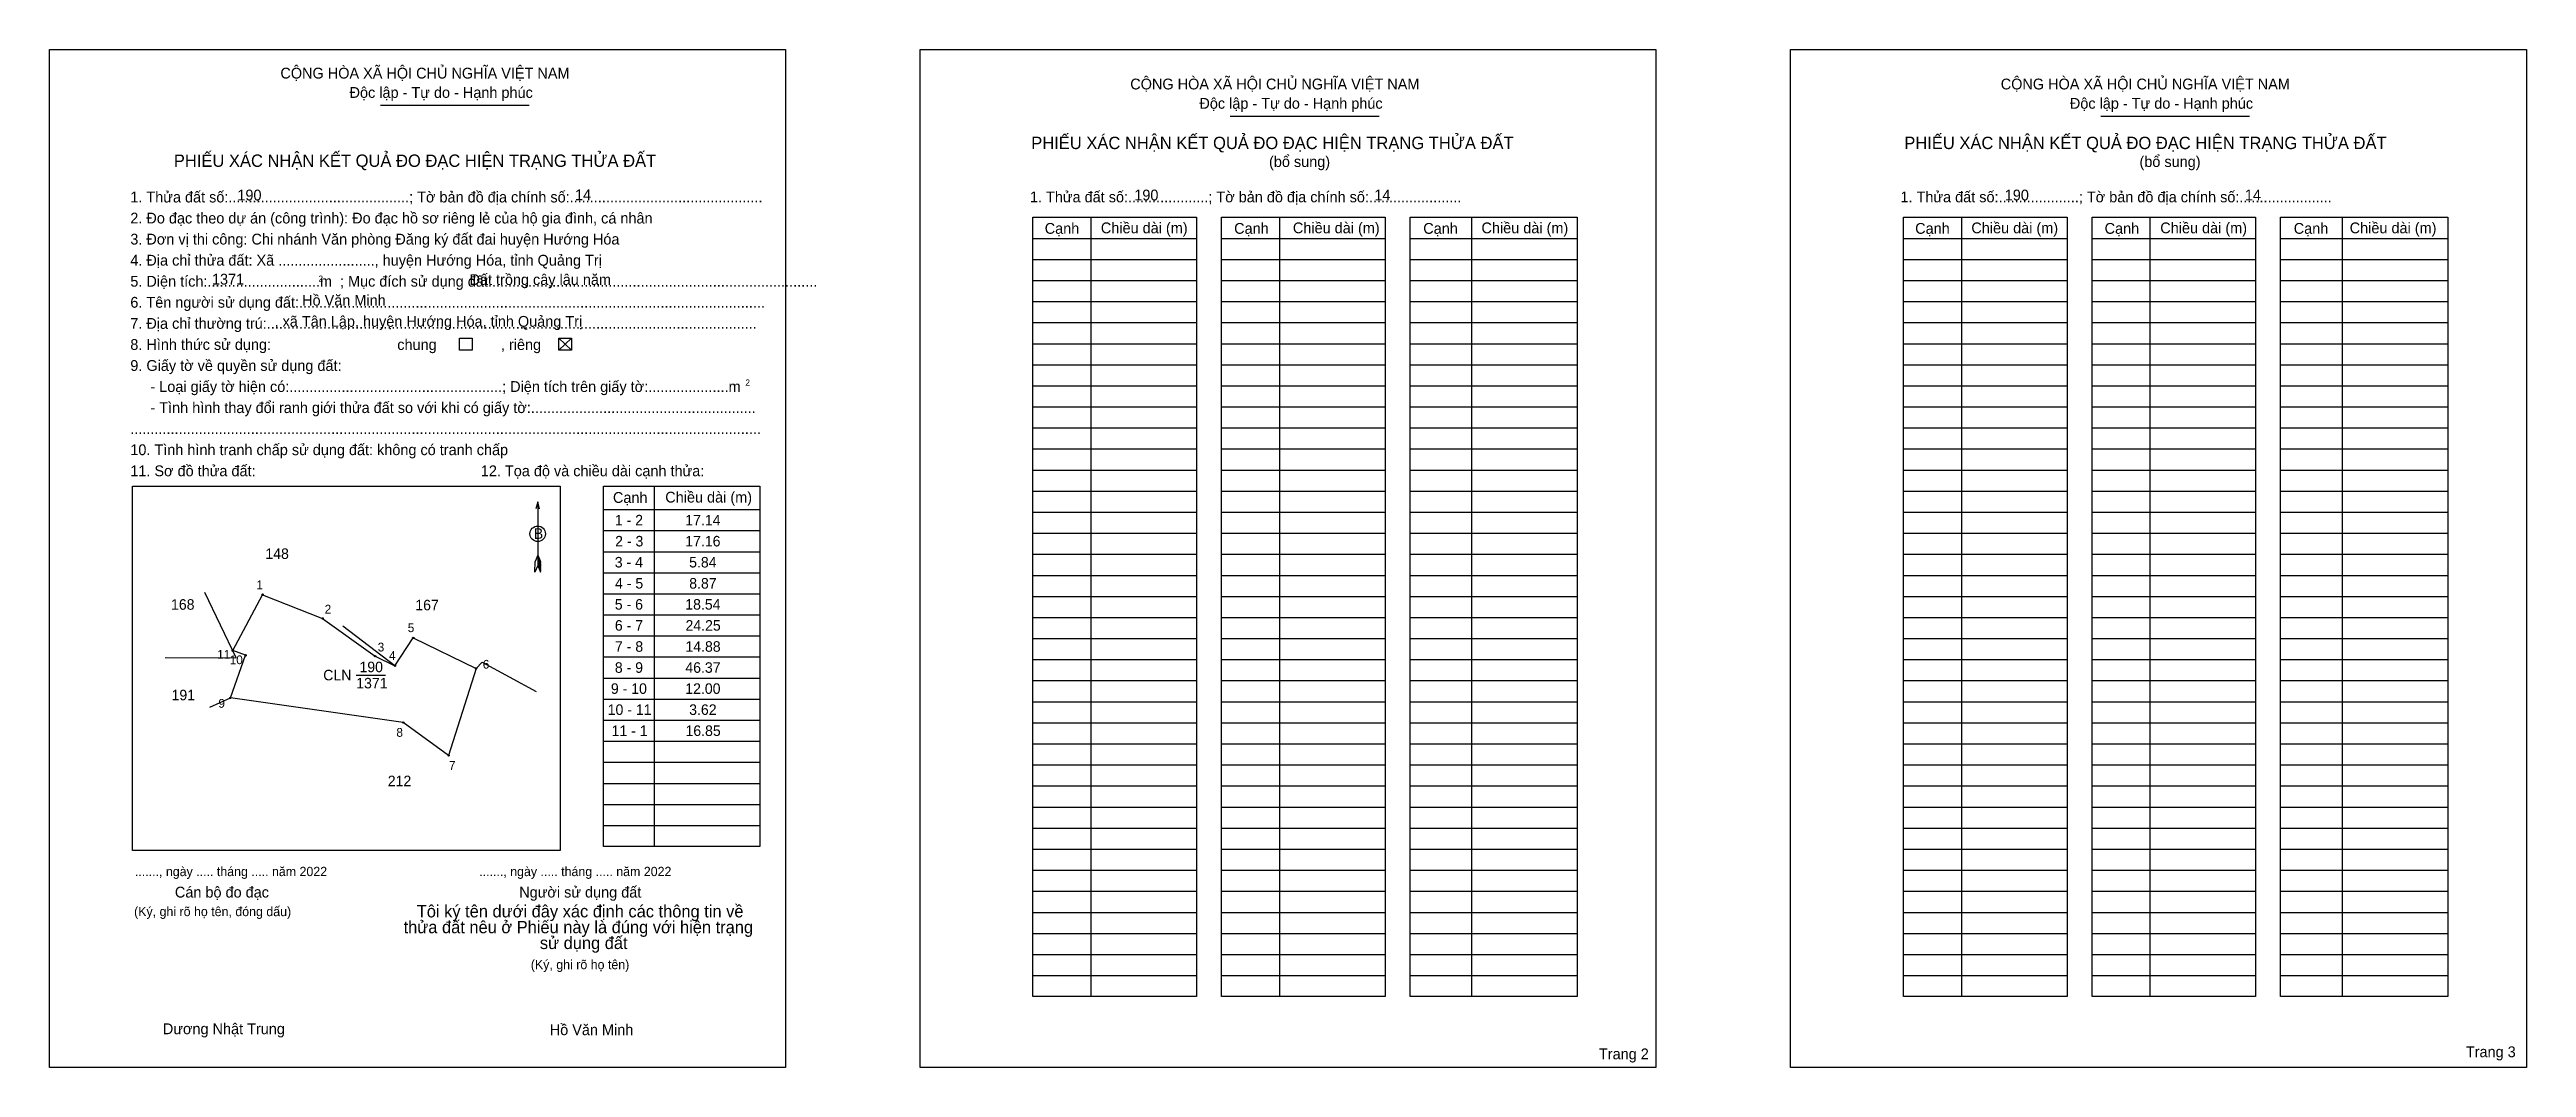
# Model space of a CAD drawing. Extents: x 548892 to 549549, y 1836602 to 1836873.
import ezdxf

# ---------------------------------------------------------------- set-up
doc = ezdxf.new("R2010")
doc.units = 0
for name, color, linetype in [('Level 1', 7, 'Continuous'), ('Level 10', 7, 'Continuous'), ('Level 11', 7, 'Continuous'), ('Level 13', 7, 'Continuous'), ('Level 2', 7, 'Continuous'), ('Level 25', 7, 'Continuous'), ('Level 48', 7, 'Continuous'), ('Level 50', 7, 'Continuous'), ('Level 52', 7, 'Continuous'), ('Level 55', 7, 'Continuous'), ('Level 6', 7, 'Continuous'), ('Level 9', 7, 'Continuous')]:
    doc.layers.add(name, color=color, linetype=linetype)

msp = doc.modelspace()

# ---------------------------------------------------------------- linework, layer by layer
at = {"layer": 'Level 1'}
for p, q in [((548891.72, 1836872.78), (548891.72, 1836872.78)), ((549122.88, 1836872.78), (549122.88, 1836872.78)), ((548979.59, 1836857.98), (549019.12, 1836857.98)), ((549205.27, 1836855.09), (549244.79, 1836855.09)), ((549436.43, 1836855.09), (549475.95, 1836855.09)), ((549152.88, 1836822.63), (549196.32, 1836822.63)), ((549168.26, 1836828.22), (549168.26, 1836621.28)), ((549202.95, 1836822.63), (549246.39, 1836822.63)), ((549218.33, 1836828.22), (549218.33, 1836621.28)), ((549253.02, 1836822.63), (549297.39, 1836822.63)), ((549269.34, 1836828.22), (549269.34, 1836621.28)), ((549384.04, 1836822.63), (549427.48, 1836822.63)), ((549399.42, 1836828.22), (549399.42, 1836621.28)), ((549434.11, 1836822.63), (549477.55, 1836822.63)), ((549449.5, 1836828.22), (549449.5, 1836621.28)), ((549484.19, 1836822.63), (549528.56, 1836822.63)), ((549500.5, 1836828.22), (549500.5, 1836621.28)), ((549152.88, 1836817.03), (549196.32, 1836817.03)), ((549202.95, 1836817.03), (549246.39, 1836817.03)), ((549253.02, 1836817.03), (549297.39, 1836817.03)), ((549384.04, 1836817.03), (549427.48, 1836817.03)), ((549434.11, 1836817.03), (549477.55, 1836817.03)), ((549484.19, 1836817.03), (549528.56, 1836817.03)), ((549152.88, 1836811.44), (549196.32, 1836811.44)), ((549202.95, 1836811.44), (549246.39, 1836811.44)), ((549253.02, 1836811.44), (549297.39, 1836811.44)), ((549384.04, 1836811.44), (549427.48, 1836811.44)), ((549434.11, 1836811.44), (549477.55, 1836811.44)), ((549484.19, 1836811.44), (549528.56, 1836811.44)), ((549152.88, 1836805.85), (549196.32, 1836805.85)), ((549202.95, 1836805.85), (549246.39, 1836805.85)), ((549253.02, 1836805.85), (549297.39, 1836805.85)), ((549384.04, 1836805.85), (549427.48, 1836805.85)), ((549434.11, 1836805.85), (549477.55, 1836805.85)), ((549484.19, 1836805.85), (549528.56, 1836805.85)), ((549152.88, 1836800.25), (549196.32, 1836800.25)), ((549202.95, 1836800.25), (549246.39, 1836800.25)), ((549253.02, 1836800.25), (549297.39, 1836800.25)), ((549384.04, 1836800.25), (549427.48, 1836800.25)), ((549434.11, 1836800.25), (549477.55, 1836800.25)), ((549484.19, 1836800.25), (549528.56, 1836800.25)), ((549026.96, 1836796.11), (549030.32, 1836792.98)), ((549026.96, 1836792.98), (549030.32, 1836796.11)), ((549152.88, 1836794.66), (549196.32, 1836794.66)), ((549202.95, 1836794.66), (549246.39, 1836794.66)), ((549253.02, 1836794.66), (549297.39, 1836794.66)), ((549384.04, 1836794.66), (549427.48, 1836794.66)), ((549434.11, 1836794.66), (549477.55, 1836794.66)), ((549484.19, 1836794.66), (549528.56, 1836794.66)), ((549152.88, 1836789.07), (549196.32, 1836789.07)), ((549152.88, 1836783.48), (549196.32, 1836783.48)), ((549202.95, 1836789.07), (549246.39, 1836789.07)), ((549202.95, 1836783.48), (549246.39, 1836783.48)), ((549253.02, 1836789.07), (549297.39, 1836789.07)), ((549253.02, 1836783.48), (549297.39, 1836783.48)), ((549384.04, 1836789.07), (549427.48, 1836789.07)), ((549384.04, 1836783.48), (549427.48, 1836783.48)), ((549434.11, 1836789.07), (549477.55, 1836789.07)), ((549434.11, 1836783.48), (549477.55, 1836783.48)), ((549484.19, 1836789.07), (549528.56, 1836789.07)), ((549484.19, 1836783.48), (549528.56, 1836783.48)), ((549152.88, 1836777.88), (549196.32, 1836777.88)), ((549202.95, 1836777.88), (549246.39, 1836777.88)), ((549253.02, 1836777.88), (549297.39, 1836777.88)), ((549384.04, 1836777.88), (549427.48, 1836777.88)), ((549434.11, 1836777.88), (549477.55, 1836777.88)), ((549484.19, 1836777.88), (549528.56, 1836777.88)), ((549152.88, 1836772.29), (549196.32, 1836772.29)), ((549202.95, 1836772.29), (549246.39, 1836772.29)), ((549253.02, 1836772.29), (549297.39, 1836772.29)), ((549384.04, 1836772.29), (549427.48, 1836772.29)), ((549434.11, 1836772.29), (549477.55, 1836772.29)), ((549484.19, 1836772.29), (549528.56, 1836772.29)), ((549152.88, 1836766.7), (549196.32, 1836766.7)), ((549202.95, 1836766.7), (549246.39, 1836766.7)), ((549253.02, 1836766.7), (549297.39, 1836766.7)), ((549384.04, 1836766.7), (549427.48, 1836766.7)), ((549434.11, 1836766.7), (549477.55, 1836766.7)), ((549484.19, 1836766.7), (549528.56, 1836766.7)), ((548913.73, 1836756.82), (548913.73, 1836756.82)), ((549052.25, 1836756.85), (549052.25, 1836661.12)), ((549152.88, 1836761.1), (549196.32, 1836761.1)), ((549202.95, 1836761.1), (549246.39, 1836761.1)), ((549253.02, 1836761.1), (549297.39, 1836761.1)), ((549384.04, 1836761.1), (549427.48, 1836761.1)), ((549434.11, 1836761.1), (549477.55, 1836761.1)), ((549484.19, 1836761.1), (549528.56, 1836761.1)), ((549021.35, 1836752.64), (549021.35, 1836735.72)), ((549038.83, 1836750.61), (549080.31, 1836750.61)), ((549152.88, 1836755.51), (549196.32, 1836755.51)), ((549202.95, 1836755.51), (549246.39, 1836755.51)), ((549253.02, 1836755.51), (549297.39, 1836755.51)), ((549384.04, 1836755.51), (549427.48, 1836755.51)), ((549434.11, 1836755.51), (549477.55, 1836755.51)), ((549484.19, 1836755.51), (549528.56, 1836755.51)), ((549038.83, 1836745.01), (549080.31, 1836745.01)), ((549152.88, 1836749.92), (549196.32, 1836749.92)), ((549152.88, 1836744.33), (549196.32, 1836744.33)), ((549202.95, 1836749.92), (549246.39, 1836749.92)), ((549202.95, 1836744.33), (549246.39, 1836744.33)), ((549253.02, 1836749.92), (549297.39, 1836749.92)), ((549253.02, 1836744.33), (549297.39, 1836744.33)), ((549384.04, 1836749.92), (549427.48, 1836749.92)), ((549384.04, 1836744.33), (549427.48, 1836744.33)), ((549434.11, 1836749.92), (549477.55, 1836749.92)), ((549434.11, 1836744.33), (549477.55, 1836744.33)), ((549484.19, 1836749.92), (549528.56, 1836749.92)), ((549484.19, 1836744.33), (549528.56, 1836744.33)), ((549021.35, 1836738.52), (549020.64, 1836736.8)), ((549021.35, 1836738.52), (549022.07, 1836736.8)), ((549021.35, 1836738.28), (549022.07, 1836736.54)), ((549021.35, 1836738.04), (549022.07, 1836736.3)), ((549021.35, 1836737.79), (549022.08, 1836736.05)), ((549021.35, 1836737.54), (549022.08, 1836735.8)), ((549021.35, 1836737.3), (549022.08, 1836735.55)), ((549021.35, 1836737.06), (549022.08, 1836735.3)), ((549038.83, 1836739.42), (549080.31, 1836739.42)), ((549152.88, 1836738.73), (549196.32, 1836738.73)), ((549202.95, 1836738.73), (549246.39, 1836738.73)), ((549253.02, 1836738.73), (549297.39, 1836738.73)), ((549384.04, 1836738.73), (549427.48, 1836738.73)), ((549434.11, 1836738.73), (549477.55, 1836738.73)), ((549484.19, 1836738.73), (549528.56, 1836738.73)), ((549020.6, 1836734), (549020.64, 1836736.8)), ((549021.35, 1836735.72), (549020.6, 1836734)), ((549021.35, 1836736.81), (549022.09, 1836735.04)), ((549021.35, 1836736.57), (549022.09, 1836734.79)), ((549021.35, 1836736.33), (549022.09, 1836734.54)), ((549021.35, 1836736.09), (549022.09, 1836734.3)), ((549021.35, 1836735.72), (549022.09, 1836734)), ((549022.09, 1836734), (549022.07, 1836736.8)), ((549038.83, 1836733.83), (549080.31, 1836733.83)), ((549152.88, 1836733.14), (549196.32, 1836733.14)), ((549202.95, 1836733.14), (549246.39, 1836733.14)), ((549253.02, 1836733.14), (549297.39, 1836733.14)), ((549384.04, 1836733.14), (549427.48, 1836733.14)), ((549434.11, 1836733.14), (549477.55, 1836733.14)), ((549484.19, 1836733.14), (549528.56, 1836733.14)), ((549038.83, 1836728.24), (549080.31, 1836728.24)), ((549152.88, 1836727.55), (549196.32, 1836727.55)), ((549202.95, 1836727.55), (549246.39, 1836727.55)), ((549253.02, 1836727.55), (549297.39, 1836727.55)), ((549384.04, 1836727.55), (549427.48, 1836727.55)), ((549434.11, 1836727.55), (549477.55, 1836727.55)), ((549484.19, 1836727.55), (549528.56, 1836727.55)), ((549038.83, 1836722.64), (549080.31, 1836722.64)), ((549152.88, 1836721.95), (549196.32, 1836721.95)), ((549202.95, 1836721.95), (549246.39, 1836721.95)), ((549253.02, 1836721.95), (549297.39, 1836721.95)), ((549384.04, 1836721.95), (549427.48, 1836721.95)), ((549434.11, 1836721.95), (549477.55, 1836721.95)), ((549484.19, 1836721.95), (549528.56, 1836721.95)), ((549038.83, 1836717.05), (549080.31, 1836717.05)), ((549038.83, 1836711.46), (549080.31, 1836711.46)), ((549152.88, 1836716.36), (549196.32, 1836716.36)), ((549152.88, 1836710.77), (549196.32, 1836710.77)), ((549202.95, 1836716.36), (549246.39, 1836716.36)), ((549202.95, 1836710.77), (549246.39, 1836710.77)), ((549253.02, 1836716.36), (549297.39, 1836716.36)), ((549253.02, 1836710.77), (549297.39, 1836710.77)), ((549384.04, 1836716.36), (549427.48, 1836716.36)), ((549384.04, 1836710.77), (549427.48, 1836710.77)), ((549434.11, 1836716.36), (549477.55, 1836716.36)), ((549434.11, 1836710.77), (549477.55, 1836710.77)), ((549484.19, 1836716.36), (549528.56, 1836716.36)), ((549484.19, 1836710.77), (549528.56, 1836710.77)), ((549038.83, 1836705.86), (549080.31, 1836705.86)), ((549152.88, 1836705.18), (549196.32, 1836705.18)), ((549202.95, 1836705.18), (549246.39, 1836705.18)), ((549253.02, 1836705.18), (549297.39, 1836705.18)), ((549384.04, 1836705.18), (549427.48, 1836705.18)), ((549434.11, 1836705.18), (549477.55, 1836705.18)), ((549484.19, 1836705.18), (549528.56, 1836705.18)), ((549038.83, 1836700.27), (549080.31, 1836700.27)), ((549152.88, 1836699.58), (549196.32, 1836699.58)), ((549202.95, 1836699.58), (549246.39, 1836699.58)), ((549253.02, 1836699.58), (549297.39, 1836699.58)), ((549384.04, 1836699.58), (549427.48, 1836699.58)), ((549434.11, 1836699.58), (549477.55, 1836699.58)), ((549484.19, 1836699.58), (549528.56, 1836699.58)), ((549038.83, 1836694.68), (549080.31, 1836694.68)), ((549152.88, 1836693.99), (549196.32, 1836693.99)), ((549202.95, 1836693.99), (549246.39, 1836693.99)), ((549253.02, 1836693.99), (549297.39, 1836693.99)), ((549384.04, 1836693.99), (549427.48, 1836693.99)), ((549434.11, 1836693.99), (549477.55, 1836693.99)), ((549484.19, 1836693.99), (549528.56, 1836693.99)), ((549038.83, 1836689.09), (549080.31, 1836689.09)), ((549152.88, 1836688.4), (549196.32, 1836688.4)), ((549202.95, 1836688.4), (549246.39, 1836688.4)), ((549253.02, 1836688.4), (549297.39, 1836688.4)), ((549384.04, 1836688.4), (549427.48, 1836688.4)), ((549434.11, 1836688.4), (549477.55, 1836688.4)), ((549484.19, 1836688.4), (549528.56, 1836688.4)), ((549038.83, 1836683.49), (549080.31, 1836683.49)), ((549038.83, 1836677.9), (549080.31, 1836677.9)), ((549152.88, 1836682.8), (549196.32, 1836682.8)), ((549202.95, 1836682.8), (549246.39, 1836682.8)), ((549253.02, 1836682.8), (549297.39, 1836682.8)), ((549384.04, 1836682.8), (549427.48, 1836682.8)), ((549434.11, 1836682.8), (549477.55, 1836682.8)), ((549484.19, 1836682.8), (549528.56, 1836682.8)), ((549038.83, 1836672.31), (549080.31, 1836672.31)), ((549152.88, 1836677.21), (549196.32, 1836677.21)), ((549152.88, 1836671.62), (549196.32, 1836671.62)), ((549202.95, 1836677.21), (549246.39, 1836677.21)), ((549202.95, 1836671.62), (549246.39, 1836671.62)), ((549253.02, 1836677.21), (549297.39, 1836677.21)), ((549253.02, 1836671.62), (549297.39, 1836671.62)), ((549384.04, 1836677.21), (549427.48, 1836677.21)), ((549384.04, 1836671.62), (549427.48, 1836671.62)), ((549434.11, 1836677.21), (549477.55, 1836677.21)), ((549434.11, 1836671.62), (549477.55, 1836671.62)), ((549484.19, 1836677.21), (549528.56, 1836677.21)), ((549484.19, 1836671.62), (549528.56, 1836671.62)), ((549038.83, 1836666.71), (549080.31, 1836666.71)), ((549152.88, 1836666.03), (549196.32, 1836666.03)), ((549202.95, 1836666.03), (549246.39, 1836666.03)), ((549253.02, 1836666.03), (549297.39, 1836666.03)), ((549384.04, 1836666.03), (549427.48, 1836666.03)), ((549434.11, 1836666.03), (549477.55, 1836666.03)), ((549484.19, 1836666.03), (549528.56, 1836666.03)), ((549027.33, 1836660.05), (549027.33, 1836660.05)), ((549152.88, 1836660.43), (549196.32, 1836660.43)), ((549202.95, 1836660.43), (549246.39, 1836660.43)), ((549253.02, 1836660.43), (549297.39, 1836660.43)), ((549384.04, 1836660.43), (549427.48, 1836660.43)), ((549434.11, 1836660.43), (549477.55, 1836660.43)), ((549484.19, 1836660.43), (549528.56, 1836660.43)), ((549152.88, 1836654.84), (549196.32, 1836654.84)), ((549202.95, 1836654.84), (549246.39, 1836654.84)), ((549253.02, 1836654.84), (549297.39, 1836654.84)), ((549384.04, 1836654.84), (549427.48, 1836654.84)), ((549434.11, 1836654.84), (549477.55, 1836654.84)), ((549484.19, 1836654.84), (549528.56, 1836654.84)), ((549152.88, 1836649.25), (549196.32, 1836649.25)), ((549202.95, 1836649.25), (549246.39, 1836649.25)), ((549253.02, 1836649.25), (549297.39, 1836649.25)), ((549384.04, 1836649.25), (549427.48, 1836649.25)), ((549434.11, 1836649.25), (549477.55, 1836649.25)), ((549484.19, 1836649.25), (549528.56, 1836649.25)), ((549152.88, 1836643.65), (549196.32, 1836643.65)), ((549202.95, 1836643.65), (549246.39, 1836643.65)), ((549253.02, 1836643.65), (549297.39, 1836643.65)), ((549384.04, 1836643.65), (549427.48, 1836643.65)), ((549434.11, 1836643.65), (549477.55, 1836643.65)), ((549484.19, 1836643.65), (549528.56, 1836643.65)), ((549152.88, 1836638.06), (549196.32, 1836638.06)), ((549152.88, 1836632.47), (549196.32, 1836632.47)), ((549202.95, 1836638.06), (549246.39, 1836638.06)), ((549202.95, 1836632.47), (549246.39, 1836632.47)), ((549253.02, 1836638.06), (549297.39, 1836638.06)), ((549253.02, 1836632.47), (549297.39, 1836632.47)), ((549384.04, 1836638.06), (549427.48, 1836638.06)), ((549384.04, 1836632.47), (549427.48, 1836632.47)), ((549434.11, 1836638.06), (549477.55, 1836638.06)), ((549434.11, 1836632.47), (549477.55, 1836632.47)), ((549484.19, 1836638.06), (549528.56, 1836638.06)), ((549484.19, 1836632.47), (549528.56, 1836632.47)), ((549152.88, 1836626.88), (549196.32, 1836626.88)), ((549202.95, 1836626.88), (549246.39, 1836626.88)), ((549253.02, 1836626.88), (549297.39, 1836626.88)), ((549384.04, 1836626.88), (549427.48, 1836626.88)), ((549434.11, 1836626.88), (549477.55, 1836626.88)), ((549484.19, 1836626.88), (549528.56, 1836626.88)), ((549087.17, 1836602.45), (549087.17, 1836602.45)), ((549318.32, 1836602.45), (549318.32, 1836602.45))]:
    msp.add_line(p, q, dxfattribs=at)
for points in [[(549152.88, 1836828.22), (549196.32, 1836828.22), (549196.32, 1836621.28), (549152.88, 1836621.28)], [(549202.95, 1836828.22), (549246.39, 1836828.22), (549246.39, 1836621.28), (549202.95, 1836621.28)], [(549253.02, 1836828.22), (549297.39, 1836828.22), (549297.39, 1836621.28), (549253.02, 1836621.28)], [(549384.04, 1836828.22), (549427.48, 1836828.22), (549427.48, 1836621.28), (549384.04, 1836621.28)], [(549434.11, 1836828.22), (549477.55, 1836828.22), (549477.55, 1836621.28), (549434.11, 1836621.28)], [(549484.19, 1836828.22), (549528.56, 1836828.22), (549528.56, 1836621.28), (549484.19, 1836621.28)], [(548913.73, 1836756.82), (549027.33, 1836756.82), (549027.33, 1836660.05), (548913.73, 1836660.05)], [(549038.83, 1836756.85), (549080.31, 1836756.85), (549080.31, 1836661.12), (549038.83, 1836661.12)]]:
    msp.add_lwpolyline(points, close=True, dxfattribs=at)
msp.add_lwpolyline([(549021.83, 1836750.84), (549021.35, 1836752.64), (549020.86, 1836750.84)], dxfattribs=at)
msp.add_circle((549021.35, 1836744.18), 2.06, dxfattribs=at)
at = {"layer": 'Level 10'}
msp.add_lwpolyline([(548948.29, 1836728.01), (548964.23, 1836721.71), (548978.16, 1836711.69), (548983.42, 1836709.15), (548988.32, 1836716.54), (549004.99, 1836708.42), (548997.69, 1836685.3), (548985.64, 1836694.03), (548939.74, 1836700.59), (548943.76, 1836711.9), (548940.36, 1836713.15)], close=True, dxfattribs=at)
at = {"layer": 'Level 11'}
for centre in [(548948.29, 1836728.01), (548948.29, 1836728.01), (548964.23, 1836721.71), (548940.36, 1836713.15), (548943.76, 1836711.9), (548978.16, 1836711.69), (548988.32, 1836716.54), (548983.42, 1836709.15), (549004.99, 1836708.42), (548939.74, 1836700.59), (548985.64, 1836694.03), (548997.69, 1836685.3)]:
    msp.add_circle(centre, 0.186, dxfattribs=at)
at = {"layer": 'Level 2'}
for points in [[(548891.72, 1836872.78), (549087.16, 1836872.78), (549087.16, 1836602.45), (548891.72, 1836602.45)], [(549122.88, 1836872.78), (549318.32, 1836872.78), (549318.32, 1836602.45), (549122.88, 1836602.45)], [(549354.04, 1836872.78), (549549.48, 1836872.78), (549549.48, 1836602.45), (549354.04, 1836602.45)]]:
    msp.add_lwpolyline(points, close=True, dxfattribs=at)
at = {"layer": 'Level 25'}
for p, q in [((548940.36, 1836713.15), (548948.29, 1836728.01)), ((548948.29, 1836728.01), (548964.23, 1836721.71))]:
    msp.add_line(p, q, dxfattribs=at)
at = {"layer": 'Level 50'}
for points in [[(549000.55, 1836796.11), (549003.91, 1836796.11), (549003.91, 1836792.98), (549000.55, 1836792.98)], [(549026.96, 1836796.11), (549030.32, 1836796.11), (549030.32, 1836792.98), (549026.96, 1836792.98)]]:
    msp.add_lwpolyline(points, close=True, dxfattribs=at)
at = {"layer": 'Level 9'}
for p, q in [((548941.26, 1836711.28), (548932.92, 1836728.6)), ((548983.42, 1836709.15), (548969.62, 1836719.64)), ((548922.4, 1836711.35), (548941.26, 1836711.28)), ((548973.16, 1836706.66), (548980.92, 1836706.66)), ((549004.99, 1836708.42), (549006.62, 1836710.08)), ((549006.62, 1836710.08), (549020.97, 1836702.26)), ((548934.29, 1836698.16), (548939.74, 1836700.59))]:
    msp.add_line(p, q, dxfattribs=at)

# ---------------------------------------------------------------- texts
at = {"layer": 'Level 1'}
for s, height, p in [('CỘNG HÒA XÃ HỘI CHỦ NGHĨA VIỆT NAM', 2.8708, (548953.02, 1836865.07)), ('Độc lập - Tự do - Hạnh phúc', 2.8708, (548971.39, 1836859.94)), ('CỘNG HÒA XÃ HỘI CHỦ NGHĨA VIỆT NAM', 2.8708, (549178.71, 1836862.18)), ('CỘNG HÒA XÃ HỘI CHỦ NGHĨA VIỆT NAM', 2.8708, (549409.87, 1836862.18)), ('Độc lập - Tự do - Hạnh phúc', 2.8708, (549197.07, 1836857.05)), ('Độc lập - Tự do - Hạnh phúc', 2.8708, (549428.23, 1836857.05)), ('PHIẾU XÁC NHẬN KẾT QUẢ ĐO ĐẠC HIỆN TRẠNG THỬA ĐẤT', 3.2813, (549152.42, 1836846.34)), ('PHIẾU XÁC NHẬN KẾT QUẢ ĐO ĐẠC HIỆN TRẠNG THỬA ĐẤT', 3.2813, (549384.26, 1836846.34)), ('PHIẾU XÁC NHẬN KẾT QUẢ ĐO ĐẠC HIỆN TRẠNG THỬA ĐẤT', 3.2813, (548924.73, 1836841.62)), ('(bổ sung)', 2.871, (549215.56, 1836841.58)), ('(bổ sung)', 2.871, (549446.72, 1836841.58)), ('2. Đo đạc theo dự án (công trình): Đo đạc hồ sơ riêng lẻ của hộ gia đình, cá nhân', 2.8708, (548913.17, 1836826.58)), ('1. Thửa đất số:.............................................; Tờ bản đồ địa chính số:................................................', 2.87084, (548913.17, 1836832.17)), ('1. Thửa đất số:....................; Tờ bản đồ địa chính số:.......................', 2.8708, (549152.07, 1836832.2)), ('1. Thửa đất số:....................; Tờ bản đồ địa chính số:.......................', 2.8708, (549383.24, 1836832.2)), ('3. Đơn vị thi công: Chi nhánh Văn phòng Đăng ký đất đai huyện Hướng Hóa', 2.8708, (548913.17, 1836820.99)), ('Cạnh', 2.871, (549155.99, 1836823.84)), ('Chiều dài (m)', 2.8708, (549170.9, 1836823.98)), ('Cạnh', 2.871, (549206.3, 1836823.84)), ('Chiều dài (m)', 2.8708, (549221.9, 1836823.98)), ('Cạnh', 2.871, (549256.52, 1836823.84)), ('Chiều dài (m)', 2.8708, (549271.98, 1836823.98)), ('Cạnh', 2.871, (549387.15, 1836823.84)), ('Chiều dài (m)', 2.8708, (549402.07, 1836823.98)), ('Cạnh', 2.871, (549437.46, 1836823.84)), ('Chiều dài (m)', 2.8708, (549452.24, 1836823.98)), ('Cạnh', 2.871, (549487.68, 1836823.84)), ('Chiều dài (m)', 2.8708, (549502.54, 1836823.98)), ('4. Địa chỉ thửa đất: Xã ........................, huyện Hướng Hóa, tỉnh Quảng Trị', 2.8708, (548913.17, 1836815.39)), ('5. Diện tích:............................m  ; Mục đích sử dụng đất:.................................................................................', 2.87084, (548913.17, 1836809.8)), ('2', 1.64, (548963.13, 1836811.11)), ('6. Tên người sử dụng đất:....................................................................................................................', 2.87084, (548913.17, 1836804.21)), ('7. Địa chỉ thường trú:..........................................................................................................................', 2.87084, (548913.17, 1836798.61)), ('9. Giấy tờ về quyền sử dụng đất:', 2.8708, (548913.17, 1836787.43)), ('chung                , riêng', 2.8708, (548984.06, 1836792.99)), ('     - Loại giấy tờ hiện có:.....................................................; Diện tích trên giấy tờ:....................m', 2.87084, (548913.17, 1836781.84)), ('2', 1.64, (549076.51, 1836783.51)), ('     - Tình hình thay đổi ranh giới thửa đất so với khi có giấy tờ:........................................................', 2.87084, (548913.17, 1836776.24)), ('.............................................................................................................................................................', 2.87084, (548913.17, 1836770.65)), ('10. Tình hình tranh chấp sử dụng đất: không có tranh chấp', 2.8708, (548913.17, 1836765.06)), ('11. Sơ đồ thửa đất:', 2.8708, (548913.17, 1836759.46)), ('12. Tọa độ và chiều dài cạnh thửa:', 2.8708, (549006.25, 1836759.46)), ('Cạnh', 2.871, (549041.34, 1836752.38)), ('Chiều dài (m)', 2.8708, (549055.23, 1836752.47)), ('B', 2.8, (549020.32, 1836742.83)), ('......., ngày ..... tháng ..... năm 2022', 2.4609, (548914.39, 1836653.27)), ('......., ngày ..... tháng ..... năm 2022', 2.4609, (549005.82, 1836653.27)), ('(Ký, ghi rõ họ tên, đóng dấu)', 2.4609, (548914.17, 1836642.64)), ('Cán bộ đo đạc', 2.8708, (548925.01, 1836647.58)), ('Tôi ký tên dưới đây xác định các thông tin về', 3.2623, (548989.23, 1836642.31)), ('Người sử dụng đất', 2.8708, (549016.45, 1836647.58)), ('thửa đất nêu ở Phiếu này là đúng với hiện trạng', 3.2623, (548985.74, 1836638.1)), ('sử dụng đất', 3.2623, (549021.93, 1836633.9)), ('(Ký, ghi rõ họ tên)', 2.4609, (549019.52, 1836628.55)), ('Dương Nhật Trung', 2.8708, (548921.81, 1836611.29)), ('Trang 2', 2.871, (549303.18, 1836604.62)), ('Trang 3', 2.871, (549533.39, 1836605.18))]:
    msp.add_text(s, height=height, dxfattribs=at).set_placement(p)
at = {"layer": 'Level 13'}
for s, p in [('CLN', (548964.4, 1836705.26)), ('1371', (548973.16, 1836703.12)), ('190', (548974.02, 1836707.41))]:
    msp.add_text(s, height=2.796, dxfattribs=at).set_placement(p)
at = {"layer": 'Level 48'}
msp.add_text('8. Hình thức sử dụng:', height=2.8709, dxfattribs=at).set_placement((548913.17, 1836793.02))
at = {"layer": 'Level 52'}
for s, p in [('2 - 3', (549041.92, 1836740.82)), ('1 - 2', (549041.84, 1836746.41)), ('17.14', (549060.54, 1836746.41)), ('17.16', (549060.54, 1836740.82)), ('148', (548949.03, 1836737.5)), ('3 - 4', (549041.82, 1836735.23)), ('5.84', (549061.57, 1836735.23)), ('4 - 5', (549041.89, 1836729.63)), ('8.87', (549061.59, 1836729.63)), ('168', (548923.98, 1836724.01)), ('167', (548988.85, 1836723.86)), ('5 - 6', (549041.83, 1836724.04)), ('18.54', (549060.54, 1836724.04)), ('6 - 7', (549041.85, 1836718.45)), ('24.25', (549060.6, 1836718.45)), ('7 - 8', (549041.87, 1836712.85)), ('14.88', (549060.58, 1836712.85)), ('9 - 10', (549040.79, 1836701.67)), ('8 - 9', (549041.84, 1836707.26)), ('46.37', (549060.56, 1836707.26)), ('12.00', (549060.54, 1836701.67)), ('191', (548924.12, 1836699.96)), ('10 - 11', (549039.94, 1836696.08)), ('3.62', (549061.58, 1836696.08)), ('11 - 1', (549040.97, 1836690.48)), ('16.85', (549060.6, 1836690.48)), ('212', (548981.54, 1836677.15))]:
    msp.add_text(s, height=2.796, dxfattribs=at).set_placement(p)
at = {"layer": 'Level 55'}
for s, p in [('1', (548948.26, 1836728.01)), ('2', (548964.2, 1836721.71)), ('11', (548940.3, 1836713.15)), ('10', (548943.69, 1836711.9)), ('3', (548978.13, 1836711.69)), ('5', (548988.29, 1836716.54)), ('4', (548983.39, 1836709.15)), ('6', (549004.96, 1836708.42)), ('9', (548939.71, 1836700.59)), ('8', (548985.61, 1836694.03)), ('7', (548997.66, 1836685.3))]:
    msp.add_text(s, height=0.0932, dxfattribs=at).set_placement(p)
at = {"layer": 'Level 6'}
for s, p in [('190', (548941.6, 1836832.7)), ('14', (549031.25, 1836832.75)), ('190', (549179.78, 1836832.7)), ('14', (549243.55, 1836832.72)), ('190', (549410.94, 1836832.7)), ('14', (549474.71, 1836832.72)), ('1371', (548934.85, 1836810.36)), ('Đất trồng cây lâu năm', (549003.25, 1836810.25)), ('Hồ Văn Minh', (548958.79, 1836804.75)), (', xã Tân Lập, huyện Hướng Hóa, tỉnh Quảng Trị', (548951.47, 1836799.15)), ('Hồ Văn Minh', (549024.55, 1836611.03))]:
    msp.add_text(s, height=2.871, dxfattribs=at).set_placement(p)
at = {"layer": 'Level 9'}
for s, p in [('1', (548946.68, 1836729.47)), ('2', (548964.78, 1836723)), ('5', (548986.84, 1836718.07)), ('11', (548936.24, 1836710.98)), ('10', (548939.57, 1836709.55)), ('3', (548978.87, 1836712.93)), ('4', (548981.88, 1836710.68)), ('6', (549006.76, 1836708.36)), ('9', (548936.56, 1836697.98)), ('8', (548983.83, 1836690.27)), ('7', (548997.78, 1836681.48))]:
    msp.add_text(s, height=2.33, dxfattribs=at).set_placement(p)

doc.saveas('drawing.dxf')
